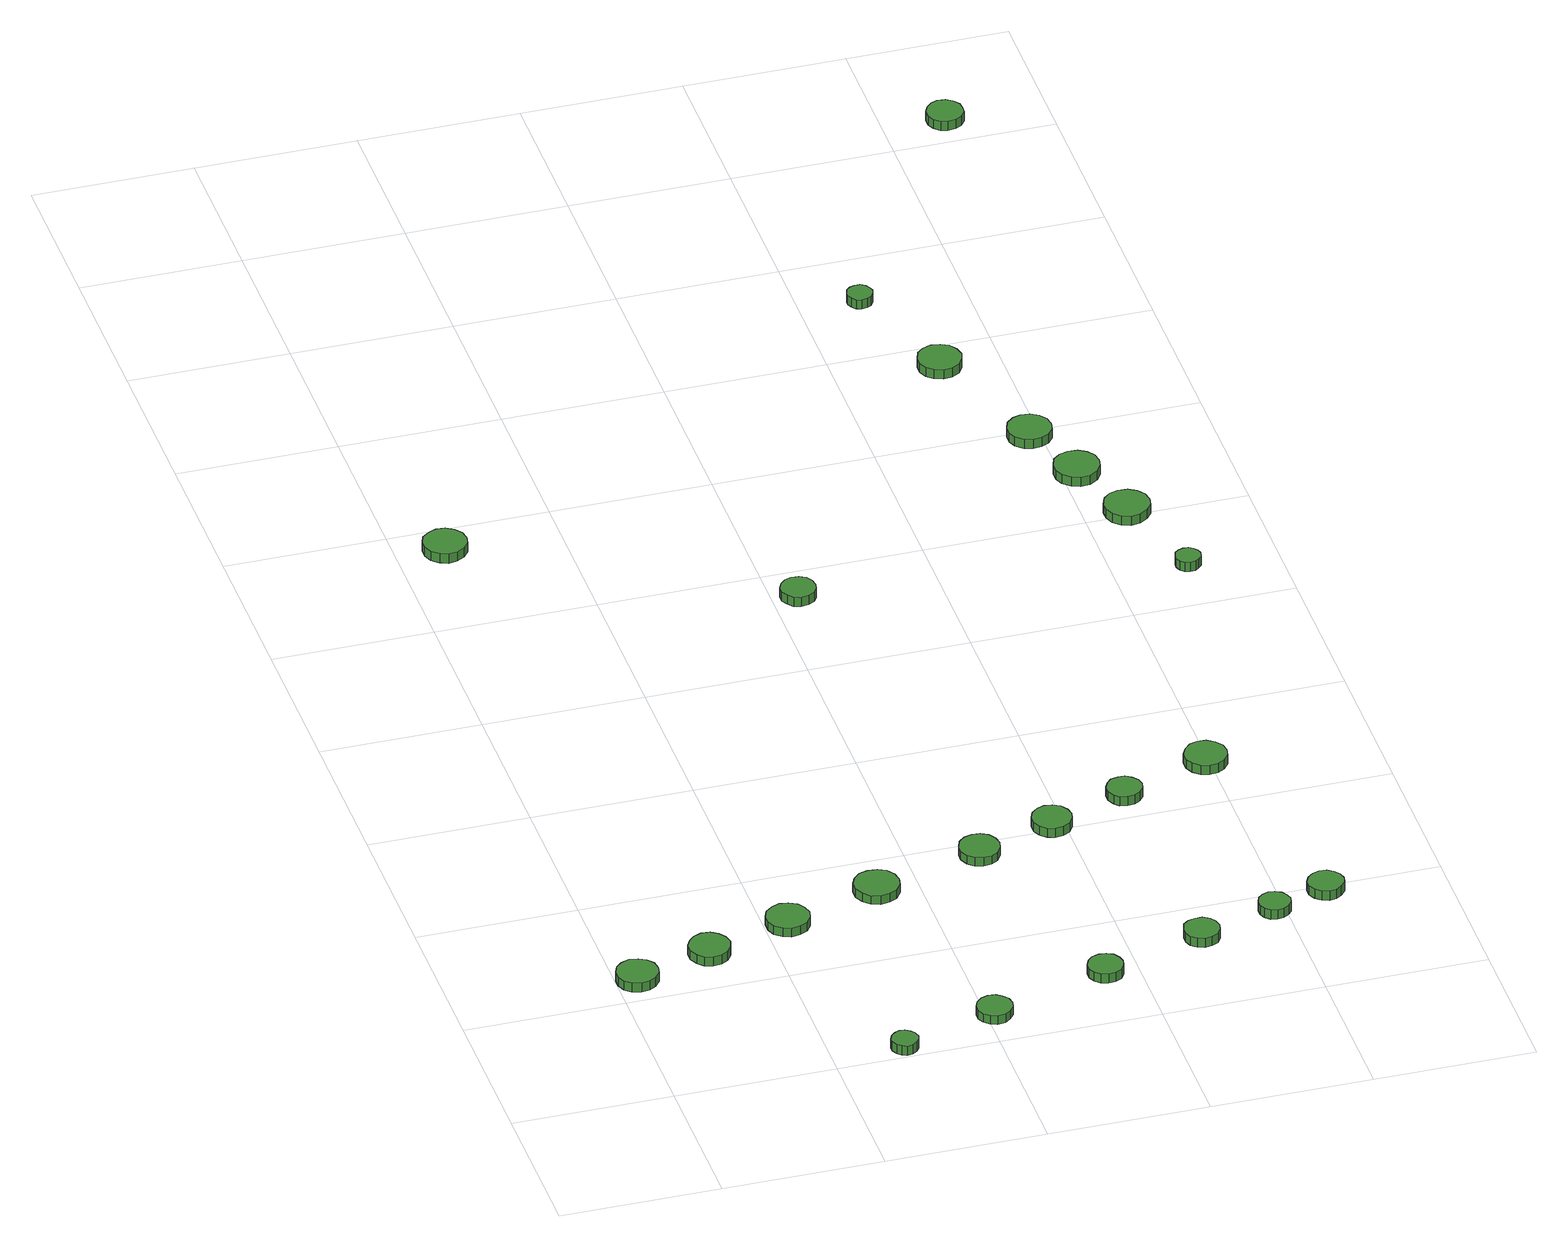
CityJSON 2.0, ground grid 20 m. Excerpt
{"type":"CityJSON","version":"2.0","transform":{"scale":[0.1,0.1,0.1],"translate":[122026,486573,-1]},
"CityObjects":{
"tree1":{"type":"SolitaryVegetationObject","attributes":{"function":"something"},"geometry":[{"type":"MultiSurface","lod":"1","boundaries":[[[0,1,2,3,4,5,6,7,8,9,10,11,12,13,14]],[[15,16,17,18,19,20,21,22,23,24,25,26,27,28,29]],[[0,29,28,1]],[[1,28,27,2]],[[2,27,26,3]],[[3,26,25,4]],[[4,25,24,5]],[[5,24,23,6]],[[6,23,22,7]],[[7,22,21,8]],[[8,21,20,9]],[[9,20,19,10]],[[10,19,18,11]],[[11,18,17,12]],[[12,17,16,13]],[[13,16,15,14]],[[14,15,29,0]]]}]},
"tree2":{"type":"SolitaryVegetationObject","attributes":{"function":"something"},"geometry":[{"type":"MultiSurface","lod":"1","boundaries":[[[30,31,32,33,34,35,36,37,38,39,40,41,42,43,44]],[[45,46,47,48,49,50,51,52,53,54,55,56,57,58,59]],[[30,59,58,31]],[[31,58,57,32]],[[32,57,56,33]],[[33,56,55,34]],[[34,55,54,35]],[[35,54,53,36]],[[36,53,52,37]],[[37,52,51,38]],[[38,51,50,39]],[[39,50,49,40]],[[40,49,48,41]],[[41,48,47,42]],[[42,47,46,43]],[[43,46,45,44]],[[44,45,59,30]]]}]},
"tree3":{"type":"SolitaryVegetationObject","attributes":{"function":"something"},"geometry":[{"type":"MultiSurface","lod":"1","boundaries":[[[60,61,62,63,64,65,66,67,68,69,70,71,72,73,74]],[[75,76,77,78,79,80,81,82,83,84,85,86,87,88,89]],[[60,89,88,61]],[[61,88,87,62]],[[62,87,86,63]],[[63,86,85,64]],[[64,85,84,65]],[[65,84,83,66]],[[66,83,82,67]],[[67,82,81,68]],[[68,81,80,69]],[[69,80,79,70]],[[70,79,78,71]],[[71,78,77,72]],[[72,77,76,73]],[[73,76,75,74]],[[74,75,89,60]]]}]},
"tree4":{"type":"SolitaryVegetationObject","attributes":{"function":"something"},"geometry":[{"type":"MultiSurface","lod":"1","boundaries":[[[90,91,92,93,94,95,96,97,98,99,100,101,102,103,104]],[[105,106,107,108,109,110,111,112,113,114,115,116,117,118,119]],[[90,119,118,91]],[[91,118,117,92]],[[92,117,116,93]],[[93,116,115,94]],[[94,115,114,95]],[[95,114,113,96]],[[96,113,112,97]],[[97,112,111,98]],[[98,111,110,99]],[[99,110,109,100]],[[100,109,108,101]],[[101,108,107,102]],[[102,107,106,103]],[[103,106,105,104]],[[104,105,119,90]]]}]},
"tree5":{"type":"SolitaryVegetationObject","attributes":{"function":"something"},"geometry":[{"type":"MultiSurface","lod":"1","boundaries":[[[120,121,122,123,124,125,126,127,128,129,130,131,132,133,134]],[[135,136,137,138,139,140,141,142,143,144,145,146,147,148,149]],[[120,149,148,121]],[[121,148,147,122]],[[122,147,146,123]],[[123,146,145,124]],[[124,145,144,125]],[[125,144,143,126]],[[126,143,142,127]],[[127,142,141,128]],[[128,141,140,129]],[[129,140,139,130]],[[130,139,138,131]],[[131,138,137,132]],[[132,137,136,133]],[[133,136,135,134]],[[134,135,149,120]]]}]},
"tree6":{"type":"SolitaryVegetationObject","attributes":{"function":"something"},"geometry":[{"type":"MultiSurface","lod":"1","boundaries":[[[150,151,152,153,154,155,156,157,158,159,160,161,162,163,164]],[[165,166,167,168,169,170,171,172,173,174,175,176,177,178,179]],[[150,179,178,151]],[[151,178,177,152]],[[152,177,176,153]],[[153,176,175,154]],[[154,175,174,155]],[[155,174,173,156]],[[156,173,172,157]],[[157,172,171,158]],[[158,171,170,159]],[[159,170,169,160]],[[160,169,168,161]],[[161,168,167,162]],[[162,167,166,163]],[[163,166,165,164]],[[164,165,179,150]]]}]},
"tree7":{"type":"SolitaryVegetationObject","attributes":{"function":"something"},"geometry":[{"type":"MultiSurface","lod":"1","boundaries":[[[180,181,182,183,184,185,186,187,188,189,190,191,192,193,194]],[[195,196,197,198,199,200,201,202,203,204,205,206,207,208,209]],[[180,209,208,181]],[[181,208,207,182]],[[182,207,206,183]],[[183,206,205,184]],[[184,205,204,185]],[[185,204,203,186]],[[186,203,202,187]],[[187,202,201,188]],[[188,201,200,189]],[[189,200,199,190]],[[190,199,198,191]],[[191,198,197,192]],[[192,197,196,193]],[[193,196,195,194]],[[194,195,209,180]]]}]},
"tree8":{"type":"SolitaryVegetationObject","attributes":{"function":"something"},"geometry":[{"type":"MultiSurface","lod":"1","boundaries":[[[210,211,212,213,214,215,216,217,218,219,220,221,222,223,224]],[[225,226,227,228,229,230,231,232,233,234,235,236,237,238,239]],[[210,239,238,211]],[[211,238,237,212]],[[212,237,236,213]],[[213,236,235,214]],[[214,235,234,215]],[[215,234,233,216]],[[216,233,232,217]],[[217,232,231,218]],[[218,231,230,219]],[[219,230,229,220]],[[220,229,228,221]],[[221,228,227,222]],[[222,227,226,223]],[[223,226,225,224]],[[224,225,239,210]]]}]},
"tree9":{"type":"SolitaryVegetationObject","attributes":{"function":"something"},"geometry":[{"type":"MultiSurface","lod":"1","boundaries":[[[240,241,242,243,244,245,246,247,248,249,250,251,252,253,254]],[[255,256,257,258,259,260,261,262,263,264,265,266,267,268,269]],[[240,269,268,241]],[[241,268,267,242]],[[242,267,266,243]],[[243,266,265,244]],[[244,265,264,245]],[[245,264,263,246]],[[246,263,262,247]],[[247,262,261,248]],[[248,261,260,249]],[[249,260,259,250]],[[250,259,258,251]],[[251,258,257,252]],[[252,257,256,253]],[[253,256,255,254]],[[254,255,269,240]]]}]},
"tree10":{"type":"SolitaryVegetationObject","attributes":{"function":"something"},"geometry":[{"type":"MultiSurface","lod":"1","boundaries":[[[270,271,272,273,274,275,276,277,278,279,280,281,282,283,284]],[[285,286,287,288,289,290,291,292,293,294,295,296,297,298,299]],[[270,299,298,271]],[[271,298,297,272]],[[272,297,296,273]],[[273,296,295,274]],[[274,295,294,275]],[[275,294,293,276]],[[276,293,292,277]],[[277,292,291,278]],[[278,291,290,279]],[[279,290,289,280]],[[280,289,288,281]],[[281,288,287,282]],[[282,287,286,283]],[[283,286,285,284]],[[284,285,299,270]]]}]},
"tree11":{"type":"SolitaryVegetationObject","attributes":{"function":"something"},"geometry":[{"type":"MultiSurface","lod":"1","boundaries":[[[300,301,302,303,304,305,306,307,308,309,310,311,312,313,314]],[[315,316,317,318,319,320,321,322,323,324,325,326,327,328,329]],[[300,329,328,301]],[[301,328,327,302]],[[302,327,326,303]],[[303,326,325,304]],[[304,325,324,305]],[[305,324,323,306]],[[306,323,322,307]],[[307,322,321,308]],[[308,321,320,309]],[[309,320,319,310]],[[310,319,318,311]],[[311,318,317,312]],[[312,317,316,313]],[[313,316,315,314]],[[314,315,329,300]]]}]},
"tree12":{"type":"SolitaryVegetationObject","attributes":{"function":"something"},"geometry":[{"type":"MultiSurface","lod":"1","boundaries":[[[330,331,332,333,334,335,336,337,338,339,340,341,342,343,344]],[[345,346,347,348,349,350,351,352,353,354,355,356,357,358,359]],[[330,359,358,331]],[[331,358,357,332]],[[332,357,356,333]],[[333,356,355,334]],[[334,355,354,335]],[[335,354,353,336]],[[336,353,352,337]],[[337,352,351,338]],[[338,351,350,339]],[[339,350,349,340]],[[340,349,348,341]],[[341,348,347,342]],[[342,347,346,343]],[[343,346,345,344]],[[344,345,359,330]]]}]},
"tree13":{"type":"SolitaryVegetationObject","attributes":{"function":"something"},"geometry":[{"type":"MultiSurface","lod":"1","boundaries":[[[360,361,362,363,364,365,366,367,368,369,370,371,372,373,374]],[[375,376,377,378,379,380,381,382,383,384,385,386,387,388,389]],[[360,389,388,361]],[[361,388,387,362]],[[362,387,386,363]],[[363,386,385,364]],[[364,385,384,365]],[[365,384,383,366]],[[366,383,382,367]],[[367,382,381,368]],[[368,381,380,369]],[[369,380,379,370]],[[370,379,378,371]],[[371,378,377,372]],[[372,377,376,373]],[[373,376,375,374]],[[374,375,389,360]]]}]},
"tree14":{"type":"SolitaryVegetationObject","attributes":{"function":"something"},"geometry":[{"type":"MultiSurface","lod":"1","boundaries":[[[390,391,392,393,394,395,396,397,398,399,400,401,402,403,404]],[[405,406,407,408,409,410,411,412,413,414,415,416,417,418,419]],[[390,419,418,391]],[[391,418,417,392]],[[392,417,416,393]],[[393,416,415,394]],[[394,415,414,395]],[[395,414,413,396]],[[396,413,412,397]],[[397,412,411,398]],[[398,411,410,399]],[[399,410,409,400]],[[400,409,408,401]],[[401,408,407,402]],[[402,407,406,403]],[[403,406,405,404]],[[404,405,419,390]]]}]},
"tree15":{"type":"SolitaryVegetationObject","attributes":{"function":"something"},"geometry":[{"type":"MultiSurface","lod":"1","boundaries":[[[420,421,422,423,424,425,426,427,428,429,430,431,432,433,434]],[[435,436,437,438,439,440,441,442,443,444,445,446,447,448,449]],[[420,449,448,421]],[[421,448,447,422]],[[422,447,446,423]],[[423,446,445,424]],[[424,445,444,425]],[[425,444,443,426]],[[426,443,442,427]],[[427,442,441,428]],[[428,441,440,429]],[[429,440,439,430]],[[430,439,438,431]],[[431,438,437,432]],[[432,437,436,433]],[[433,436,435,434]],[[434,435,449,420]]]}]},
"tree16":{"type":"SolitaryVegetationObject","attributes":{"function":"something"},"geometry":[{"type":"MultiSurface","lod":"1","boundaries":[[[450,451,452,453,454,455,456,457,458,459,460,461,462,463,464]],[[465,466,467,468,469,470,471,472,473,474,475,476,477,478,479]],[[450,479,478,451]],[[451,478,477,452]],[[452,477,476,453]],[[453,476,475,454]],[[454,475,474,455]],[[455,474,473,456]],[[456,473,472,457]],[[457,472,471,458]],[[458,471,470,459]],[[459,470,469,460]],[[460,469,468,461]],[[461,468,467,462]],[[462,467,466,463]],[[463,466,465,464]],[[464,465,479,450]]]}]},
"tree17":{"type":"SolitaryVegetationObject","attributes":{"function":"something"},"geometry":[{"type":"MultiSurface","lod":"1","boundaries":[[[480,481,482,483,484,485,486,487,488,489,490,491,492,493,494]],[[495,496,497,498,499,500,501,502,503,504,505,506,507,508,509]],[[480,509,508,481]],[[481,508,507,482]],[[482,507,506,483]],[[483,506,505,484]],[[484,505,504,485]],[[485,504,503,486]],[[486,503,502,487]],[[487,502,501,488]],[[488,501,500,489]],[[489,500,499,490]],[[490,499,498,491]],[[491,498,497,492]],[[492,497,496,493]],[[493,496,495,494]],[[494,495,509,480]]]}]},
"tree18":{"type":"SolitaryVegetationObject","attributes":{"function":"something"},"geometry":[{"type":"MultiSurface","lod":"1","boundaries":[[[510,511,512,513,514,515,516,517,518,519,520,521,522,523,524]],[[525,526,527,528,529,530,531,532,533,534,535,536,537,538,539]],[[510,539,538,511]],[[511,538,537,512]],[[512,537,536,513]],[[513,536,535,514]],[[514,535,534,515]],[[515,534,533,516]],[[516,533,532,517]],[[517,532,531,518]],[[518,531,530,519]],[[519,530,529,520]],[[520,529,528,521]],[[521,528,527,522]],[[522,527,526,523]],[[523,526,525,524]],[[524,525,539,510]]]}]},
"tree19":{"type":"SolitaryVegetationObject","attributes":{"function":"something"},"geometry":[{"type":"MultiSurface","lod":"1","boundaries":[[[540,541,542,543,544,545,546,547,548,549,550,551,552,553,554]],[[555,556,557,558,559,560,561,562,563,564,565,566,567,568,569]],[[540,569,568,541]],[[541,568,567,542]],[[542,567,566,543]],[[543,566,565,544]],[[544,565,564,545]],[[545,564,563,546]],[[546,563,562,547]],[[547,562,561,548]],[[548,561,560,549]],[[549,560,559,550]],[[550,559,558,551]],[[551,558,557,552]],[[552,557,556,553]],[[553,556,555,554]],[[554,555,569,540]]]}]},
"tree20":{"type":"SolitaryVegetationObject","attributes":{"function":"something"},"geometry":[{"type":"MultiSurface","lod":"1","boundaries":[[[570,571,572,573,574,575,576,577,578,579,580,581,582,583,584]],[[585,586,587,588,589,590,591,592,593,594,595,596,597,598,599]],[[570,599,598,571]],[[571,598,597,572]],[[572,597,596,573]],[[573,596,595,574]],[[574,595,594,575]],[[575,594,593,576]],[[576,593,592,577]],[[577,592,591,578]],[[578,591,590,579]],[[579,590,589,580]],[[580,589,588,581]],[[581,588,587,582]],[[582,587,586,583]],[[583,586,585,584]],[[584,585,599,570]]]}]},
"tree21":{"type":"SolitaryVegetationObject","attributes":{"function":"something"},"geometry":[{"type":"MultiSurface","lod":"1","boundaries":[[[600,601,602,603,604,605,606,607,608,609,610,611,612,613,614]],[[615,616,617,618,619,620,621,622,623,624,625,626,627,628,629]],[[600,629,628,601]],[[601,628,627,602]],[[602,627,626,603]],[[603,626,625,604]],[[604,625,624,605]],[[605,624,623,606]],[[606,623,622,607]],[[607,622,621,608]],[[608,621,620,609]],[[609,620,619,610]],[[610,619,618,611]],[[611,618,617,612]],[[612,617,616,613]],[[613,616,615,614]],[[614,615,629,600]]]}]},
"tree22":{"type":"SolitaryVegetationObject","attributes":{"function":"something"},"geometry":[{"type":"MultiSurface","lod":"1","boundaries":[[[630,631,632,633,634,635,636,637,638,639,640,641,642,643,644]],[[645,646,647,648,649,650,651,652,653,654,655,656,657,658,659]],[[630,659,658,631]],[[631,658,657,632]],[[632,657,656,633]],[[633,656,655,634]],[[634,655,654,635]],[[635,654,653,636]],[[636,653,652,637]],[[637,652,651,638]],[[638,651,650,639]],[[639,650,649,640]],[[640,649,648,641]],[[641,648,647,642]],[[642,647,646,643]],[[643,646,645,644]],[[644,645,659,630]]]}]},
"tree23":{"type":"SolitaryVegetationObject","attributes":{"function":"something"},"geometry":[{"type":"MultiSurface","lod":"1","boundaries":[[[660,661,662,663,664,665,666,667,668,669,670,671,672,673,674]],[[675,676,677,678,679,680,681,682,683,684,685,686,687,688,689]],[[660,689,688,661]],[[661,688,687,662]],[[662,687,686,663]],[[663,686,685,664]],[[664,685,684,665]],[[665,684,683,666]],[[666,683,682,667]],[[667,682,681,668]],[[668,681,680,669]],[[669,680,679,670]],[[670,679,678,671]],[[671,678,677,672]],[[672,677,676,673]],[[673,676,675,674]],[[674,675,689,660]]]}]}
},
"vertices":[
[52,242,18],[50,253,18],[43,261,18],[34,266,18],[24,268,18],[13,264,18],[5,257,18],[1,247,18],[1,237,18],[5,227,18],[13,220,18],[24,217,18],[34,218,18],[43,223,18],[50,232,18],[50,232,5],[43,223,5],[34,218,5],[24,217,5],[13,220,5],[5,227,5],[1,237,5],[1,247,5],[5,257,5],[13,264,5],[24,268,5],[34,266,5],[43,261,5],[50,253,5],[52,242,5],
[149,270,18],[146,281,18],[140,289,18],[131,295,18],[120,296,18],[110,292,18],[103,285,18],[98,276,18],[98,265,18],[103,255,18],[110,248,18],[120,245,18],[131,246,18],[140,251,18],[146,260,18],[146,260,5],[140,251,5],[131,246,5],[120,245,5],[110,248,5],[103,255,5],[98,265,5],[98,276,5],[103,285,5],[110,292,5],[120,296,5],[131,295,5],[140,289,5],[146,281,5],[149,270,5],
[306,20,18],[304,27,18],[300,32,18],[294,36,18],[287,37,18],[281,34,18],[276,30,18],[273,23,18],[273,17,18],[276,10,18],[281,6,18],[287,3,18],[294,4,18],[300,8,18],[304,13,18],[304,13,5],[300,8,5],[294,4,5],[287,3,5],[281,6,5],[276,10,5],[273,17,5],[273,23,5],[276,30,5],[281,34,5],[287,37,5],[294,36,5],[300,32,5],[304,27,5],[306,20,5],
[256,303,17],[253,314,17],[247,323,17],[237,328,17],[226,330,17],[216,326,17],[207,319,17],[203,309,17],[203,297,17],[207,287,17],[216,280,17],[226,276,17],[237,278,17],[247,283,17],[253,292,17],[253,292,5],[247,283,5],[237,278,5],[226,276,5],[216,280,5],[207,287,5],[203,297,5],[203,309,5],[207,319,5],[216,326,5],[226,330,5],[237,328,5],[247,323,5],[253,314,5],[256,303,5],
[85,1153,22],[83,1164,22],[76,1173,22],[66,1179,22],[55,1180,22],[45,1176,22],[36,1169,22],[32,1159,22],[32,1148,22],[36,1137,22],[45,1130,22],[55,1126,22],[66,1128,22],[76,1133,22],[83,1142,22],[83,1142,9],[76,1133,9],[66,1128,9],[55,1126,9],[45,1130,9],[36,1137,9],[32,1148,9],[32,1159,9],[36,1169,9],[45,1176,9],[55,1180,9],[66,1179,9],[76,1173,9],[83,1164,9],[85,1153,9],
[432,55,18],[430,64,18],[424,71,18],[417,76,18],[407,77,18],[399,74,18],[392,68,18],[388,59,18],[388,50,18],[392,42,18],[399,36,18],[407,33,18],[417,34,18],[424,39,18],[430,46,18],[430,46,6],[424,39,6],[417,34,6],[407,33,6],[399,36,6],[392,42,6],[388,50,6],[388,59,6],[392,68,6],[399,74,6],[407,77,6],[417,76,6],[424,71,6],[430,64,6],[432,55,6],
[376,339,17],[374,350,17],[367,360,17],[357,365,17],[345,366,17],[334,363,17],[326,355,17],[321,345,17],[321,333,17],[326,323,17],[334,315,17],[345,311,17],[357,313,17],[367,318,17],[374,328,17],[374,328,5],[367,318,5],[357,313,5],[345,311,5],[334,315,5],[326,323,5],[321,333,5],[321,345,5],[326,355,5],[334,363,5],[345,366,5],[357,365,5],[367,360,5],[374,350,5],[376,339,5],
[581,101,18],[579,109,18],[574,117,18],[566,121,18],[557,122,18],[548,119,18],[542,113,18],[538,105,18],[538,96,18],[542,88,18],[548,82,18],[557,79,18],[566,80,18],[574,84,18],[579,92,18],[579,92,5],[574,84,5],[566,80,5],[557,79,5],[548,82,5],[542,88,5],[538,96,5],[538,105,5],[542,113,5],[548,119,5],[557,122,5],[566,121,5],[574,117,5],[579,109,5],[581,101,5],
[511,378,17],[509,388,17],[503,397,17],[494,402,17],[484,403,17],[474,400,17],[466,393,17],[462,383,17],[462,373,17],[466,363,17],[474,356,17],[484,353,17],[494,354,17],[503,359,17],[509,368,17],[509,368,5],[503,359,5],[494,354,5],[484,353,5],[474,356,5],[466,363,5],[462,373,5],[462,383,5],[466,393,5],[474,400,5],[484,403,5],[494,402,5],[503,397,5],[509,388,5],[511,378,5],
[608,407,20],[606,417,20],[600,426,20],[591,431,20],[581,432,20],[572,429,20],[564,422,20],[560,413,20],[560,402,20],[564,393,20],[572,386,20],[581,383,20],[591,384,20],[600,389,20],[606,398,20],[606,398,7],[600,389,7],[591,384,7],[581,383,7],[572,386,7],[564,393,7],[560,402,7],[560,413,7],[564,422,7],[572,429,7],[581,432,7],[591,431,7],[600,426,7],[606,417,7],[608,407,7],
[451,940,25],[449,949,25],[444,957,25],[436,961,25],[427,962,25],[418,959,25],[412,953,25],[408,945,25],[408,936,25],[412,928,25],[418,921,25],[427,919,25],[436,920,25],[444,924,25],[449,931,25],[449,931,12],[444,924,12],[436,920,12],[427,919,12],[418,921,12],[412,928,12],[408,936,12],[408,945,12],[412,953,12],[418,959,12],[427,962,12],[436,961,12],[444,957,12],[449,949,12],[451,940,12],
[711,140,18],[709,149,18],[704,156,18],[696,161,18],[687,161,18],[678,159,18],[671,153,18],[668,144,18],[668,135,18],[671,127,18],[678,121,18],[687,118,18],[696,119,18],[704,123,18],[709,131,18],[709,131,5],[704,123,5],[696,119,5],[687,118,5],[678,121,5],[671,127,5],[668,135,5],[668,144,5],[671,153,5],[678,159,5],[687,161,5],[696,161,5],[704,156,5],[709,149,5],[711,140,5],
[704,439,23],[702,448,23],[696,455,23],[689,460,23],[680,460,23],[671,458,23],[665,452,23],[661,444,23],[661,435,23],[665,426,23],[671,420,23],[680,418,23],[689,419,23],[696,423,23],[702,430,23],[702,430,10],[696,423,10],[689,419,10],[680,418,10],[671,420,10],[665,426,10],[661,435,10],[661,444,10],[665,452,10],[671,458,10],[680,460,10],[689,460,10],[696,455,10],[702,448,10],[704,439,10],
[807,169,18],[805,177,18],[800,184,18],[793,188,18],[785,189,18],[777,186,18],[771,181,18],[768,173,18],[768,165,18],[771,158,18],[777,152,18],[785,150,18],[793,151,18],[800,155,18],[805,161,18],[805,161,5],[800,155,5],[793,151,5],[785,150,5],[777,152,5],[771,158,5],[768,165,5],[768,173,5],[771,181,5],[777,186,5],[785,189,5],[793,188,5],[800,184,5],[805,177,5],[807,169,5],
[879,192,18],[877,201,18],[871,208,18],[864,213,18],[855,214,18],[846,211,18],[839,205,18],[835,197,18],[835,187,18],[839,179,18],[846,173,18],[855,170,18],[864,171,18],[871,176,18],[877,183,18],[877,183,5],[871,176,5],[864,171,5],[855,170,5],[846,173,5],[839,179,5],[835,187,5],[835,197,5],[839,205,5],[846,211,5],[855,214,5],[864,213,5],[871,208,5],[877,201,5],[879,192,5],
[818,473,27],[816,483,27],[809,492,27],[800,498,27],[789,499,27],[779,496,27],[771,488,27],[766,478,27],[766,467,27],[771,457,27],[779,450,27],[789,447,27],[800,448,27],[809,453,27],[816,462,27],[816,462,14],[809,453,14],[800,448,14],[789,447,14],[779,450,14],[771,457,14],[766,467,14],[766,478,14],[771,488,14],[779,496,14],[789,499,14],[800,498,14],[809,492,14],[816,483,14],[818,473,14],
[686,1502,27],[684,1508,27],[681,1513,27],[675,1517,27],[668,1517,27],[662,1515,27],[657,1511,27],[655,1505,27],[655,1499,27],[657,1493,27],[662,1488,27],[668,1486,27],[675,1487,27],[681,1490,27],[684,1495,27],[684,1495,14],[681,1490,14],[675,1487,14],[668,1486,14],[662,1488,14],[657,1493,14],[655,1499,14],[655,1505,14],[657,1511,14],[662,1515,14],[668,1517,14],[675,1517,14],[681,1513,14],[684,1508,14],[686,1502,14],
[750,1348,26],[747,1359,26],[741,1368,26],[731,1373,26],[720,1375,26],[709,1371,26],[701,1364,26],[697,1353,26],[697,1342,26],[701,1332,26],[709,1325,26],[720,1321,26],[731,1322,26],[741,1328,26],[747,1337,26],[747,1337,13],[741,1328,13],[731,1322,13],[720,1321,13],[709,1325,13],[701,1332,13],[697,1342,13],[697,1353,13],[701,1364,13],[709,1371,13],[720,1375,13],[731,1373,13],[741,1368,13],[747,1359,13],[750,1348,13],
[810,1178,27],[808,1189,27],[801,1198,27],[791,1204,27],[780,1205,27],[770,1202,27],[761,1194,27],[757,1184,27],[757,1173,27],[761,1163,27],[770,1155,27],[780,1152,27],[791,1153,27],[801,1158,27],[808,1167,27],[808,1167,14],[801,1158,14],[791,1153,14],[780,1152,14],[770,1155,14],[761,1163,14],[757,1173,14],[757,1184,14],[761,1194,14],[770,1202,14],[780,1205,14],[791,1204,14],[801,1198,14],[808,1189,14],[810,1178,14],
[843,1089,27],[841,1101,27],[834,1110,27],[824,1116,27],[812,1117,27],[801,1114,27],[792,1106,27],[788,1095,27],[788,1083,27],[792,1073,27],[801,1065,27],[812,1061,27],[824,1062,27],[834,1068,27],[841,1078,27],[841,1078,14],[834,1068,14],[824,1062,14],[812,1061,14],[801,1065,14],[792,1073,14],[788,1083,14],[788,1095,14],[792,1106,14],[801,1114,14],[812,1117,14],[824,1116,14],[834,1110,14],[841,1101,14],[843,1089,14],
[877,995,27],[875,1007,27],[868,1016,27],[858,1022,27],[846,1023,27],[835,1020,27],[826,1012,27],[822,1001,27],[822,990,27],[826,979,27],[835,971,27],[846,967,27],[858,969,27],[868,975,27],[875,984,27],[875,984,14],[868,975,14],[858,969,14],[846,967,14],[835,971,14],[826,979,14],[822,990,14],[822,1001,14],[826,1012,14],[835,1020,14],[846,1023,14],[858,1022,14],[868,1016,14],[875,1007,14],[877,995,14],
[904,873,26],[902,879,26],[898,884,26],[893,888,26],[886,888,26],[880,886,26],[875,882,26],[873,876,26],[873,870,26],[875,864,26],[880,859,26],[886,857,26],[893,858,26],[898,861,26],[902,866,26],[902,866,13],[898,861,13],[893,858,13],[886,857,13],[880,859,13],[875,864,13],[873,870,13],[873,876,13],[875,882,13],[880,886,13],[886,888,13],[893,888,13],[898,884,13],[902,879,13],[904,873,13],
[894,1832,28],[893,1841,28],[887,1849,28],[879,1854,28],[869,1855,28],[861,1852,28],[854,1845,28],[850,1837,28],[850,1827,28],[854,1819,28],[861,1812,28],[869,1810,28],[879,1811,28],[887,1815,28],[893,1823,28],[893,1823,15],[887,1815,15],[879,1811,15],[869,1810,15],[861,1812,15],[854,1819,15],[850,1827,15],[850,1837,15],[854,1845,15],[861,1852,15],[869,1855,15],[879,1854,15],[887,1849,15],[893,1841,15],[894,1832,15]
]}
